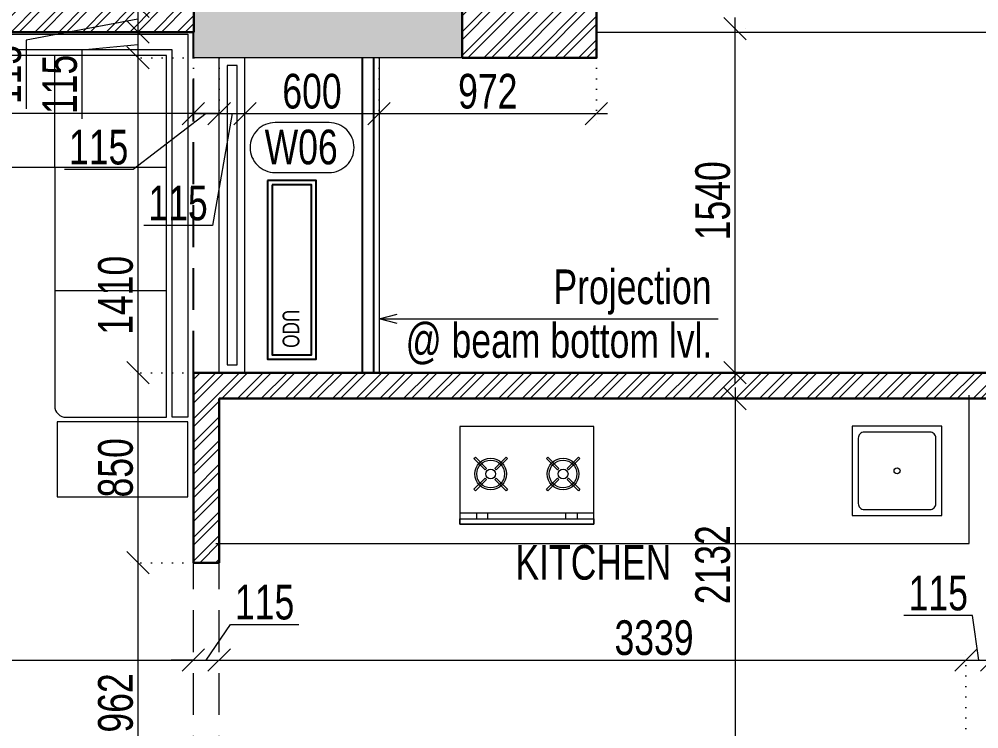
# Model space of a CAD drawing. Header units: inches. Extents: x 785882 to 928568, y 496782 to 576896.
# Drawn here: x 877345 to 881635, y 539170 to 542345 of the extents above; entities that cross this region are included whole.
import ezdxf
from ezdxf.enums import TextEntityAlignment as Align

# ---------------------------------------------------------------- set-up
doc = ezdxf.new("R2010")
doc.units = ezdxf.units.IN
doc.header["$LTSCALE"] = 750
doc.header["$MEASUREMENT"] = 0
doc.linetypes.add('DOT', pattern=[0.25, 0, -0.25])
doc.linetypes.add('HIDDEN', pattern=[0.375, 0.25, -0.125])
for name, color, linetype, lineweight in [('COLUMN', 5, 'Continuous', 13), ('DIMENSION WORKING-MSA', 222, 'Continuous', 13), ('DOOR-MSA', 50, 'Continuous', 13), ('ELE-03-MSA', 145, 'Continuous', 18), ('ELE-04-MSA', 139, 'Continuous', 15), ('FURNITURE-MSA', 251, 'Continuous', 5), ('TEXT DETAIL-MSA', 212, 'Continuous', 13), ('TEXT ROOM NAME-MSA', 210, 'Continuous', 13), ('WALL HATCH-MSA', 251, 'Continuous', 9), ('WALL-MSA', 32, 'Continuous', 30), ('WINDOE NO-MAS', 4, 'Continuous', 9), ('WINDOW-MSA', 50, 'Continuous', 13)]:
    doc.layers.add(name, color=color, linetype=linetype, lineweight=lineweight)
doc.layers.add('ELE-02-MSA', color=4, linetype='Continuous')
doc.layers.add('R.C.C HATCH-MSA', color=250, linetype='Continuous')
doc.styles.add('125', font='swisscl.ttf', dxfattribs={"height": 125})
doc.styles.add('AR', font='swisscl.ttf')
doc.styles.add('ARIAL', font='swisscl.ttf', dxfattribs={"height": 360})
doc.styles.add('Arial Narrow', font='swisscl.ttf', dxfattribs={"height": 150})
doc.styles.add('Arial-Reg+0.8Sc', font='swisscl.ttf')
doc.styles.add('MtXpl_Swis721_LtCn_B', font='swisscl.ttf')
doc.dimstyles.new('100 K.T', dxfattribs={"dimtxt": 360, "dimasz": 80, "dimexe": 0.18, "dimexo": 0.0625, "dimgap": 1, "dimtad": 1, "dimdec": 0, "dimzin": 0, "dimdsep": 46, "dimtxsty": 'ARIAL', "dimblk": 'DOT', "dimcen": 0.09, "dimse1": 1, "dimse2": 1, "dimclrd": 50, "dimclrt": 256, "dimadec": 0, "dimazin": 0, "dimtfac": 1, "dimtdec": 0, "dimtofl": 0, "dimtmove": 1, "dimatfit": 0, "dimfxl": 1, "dimtolj": 1, "dimtzin": 0, "dimlwd": -1, "dimarcsym": 0})
doc.dimstyles.new('WORKING DIM', dxfattribs={"dimtxt": 155, "dimasz": 100, "dimexe": 50, "dimexo": 0, "dimgap": 20, "dimtad": 1, "dimdec": 0, "dimzin": 0, "dimdsep": 46, "dimtxsty": 'AR', "dimblk": 'OBLIQUE', "dimcen": 0.09, "dimdle": 50, "dimclrd": 256, "dimclre": 250, "dimclrt": 256, "dimadec": 0, "dimazin": 0, "dimtfac": 1, "dimtdec": 0, "dimtofl": 0, "dimtmove": 1, "dimatfit": 0, "dimfxl": 1, "dimtolj": 1, "dimtzin": 0, "dimlwd": -1, "dimlwe": -1, "dimarcsym": 0})
pattern_1 = [(45, (36976.4, 0), (-53.0330086, 53.0330086), []), (45, (37011.755, 0), (-53.0330086, 53.0330086), [])]

# ---------------------------------------------------------------- blocks, each defined once
blk = doc.blocks.new('BLOCK-G & H TYPICAL COLOUMN')
at = {"layer": 'R.C.C HATCH-MSA'}
h = blk.add_hatch(color=256, dxfattribs=at)
h.dxf.hatch_style = 1
h.paths.add_polyline_path([(172697.62, -104207.75), (172688.57, -104207.75), (172688.57, -104255), (172697.62, -104255)])
h.paths.add_polyline_path([(172327.12, -104207.75), (172336.18, -104207.75), (172336.18, -104255), (172327.12, -104255)])
h.paths.add_polyline_path([(172819.88, -104207.75), (172819.88, -104216.81), (172867.12, -104216.81), (172867.12, -104207.75)])
h.paths.add_polyline_path([(172204.87, -104207.75), (172204.87, -104216.81), (172157.62, -104216.81), (172157.62, -104207.75)])
h.paths.add_polyline_path([(172561.18, -104240.06), (172552.12, -104240.06), (172552.12, -104287.31), (172561.18, -104287.31)])
h.paths.add_polyline_path([(172463.57, -104240.06), (172472.62, -104240.06), (172472.62, -104287.31), (172463.57, -104287.31)])
h.paths.add_polyline_path([(172177.87, -104422.2), (172177.87, -104431.25), (172130.62, -104431.25), (172130.62, -104422.2)])
h.paths.add_polyline_path([(172894.12, -104422.2), (172894.12, -104431.25), (172846.88, -104431.25), (172846.88, -104422.2)])
h.paths.add_polyline_path([(172336.12, -104486.75), (172336.12, -104495.81), (172288.87, -104495.81), (172288.87, -104486.75)])
h.paths.add_polyline_path([(172202.62, -104543.75), (172202.62, -104552.81), (172155.37, -104552.81), (172155.37, -104543.75)])
h.paths.add_polyline_path([(172822.13, -104543.75), (172822.13, -104552.81), (172869.37, -104552.81), (172869.37, -104543.75)])
h.paths.add_polyline_path([(172516.9, -104495.81), (172507.85, -104495.81), (172507.85, -104448.56), (172516.9, -104448.56)])
h.paths.add_polyline_path([(172697.62, -104104.25), (172688.57, -104104.25), (172688.57, -104057.01), (172697.62, -104057.01)])
h.paths.add_polyline_path([(172327.12, -104104.25), (172336.18, -104104.25), (172336.18, -104057.01), (172327.12, -104057.01)])
h.paths.add_polyline_path([(172819.88, -104104.25), (172819.88, -104095.2), (172867.12, -104095.2), (172867.12, -104104.25)])
h.paths.add_polyline_path([(172204.87, -104104.25), (172204.87, -104095.2), (172157.62, -104095.2), (172157.62, -104104.25)])
h.paths.add_polyline_path([(172561.18, -104071.94), (172552.12, -104071.94), (172552.12, -104024.7), (172561.18, -104024.7)])
h.paths.add_polyline_path([(172463.57, -104071.94), (172472.62, -104071.94), (172472.62, -104024.7), (172463.57, -104024.7)])
h.paths.add_polyline_path([(172177.87, -103889.81), (172177.87, -103880.75), (172130.62, -103880.75), (172130.62, -103889.81)])
h.paths.add_polyline_path([(172894.12, -103889.81), (172894.12, -103880.75), (172846.88, -103880.75), (172846.88, -103889.81)])
h.paths.add_polyline_path([(172336.12, -103825.25), (172336.12, -103816.2), (172288.87, -103816.2), (172288.87, -103825.25)])
h.paths.add_polyline_path([(172202.62, -103768.25), (172202.62, -103759.2), (172155.37, -103759.2), (172155.37, -103768.25)])
h.paths.add_polyline_path([(172822.13, -103768.25), (172822.13, -103759.2), (172869.37, -103759.2), (172869.37, -103768.25)])
h.paths.add_polyline_path([(172516.9, -103816.2), (172507.85, -103816.2), (172507.85, -103863.44), (172516.9, -103863.44)])
h.paths.add_polyline_path([(172548.37, -103699.31), (172548.37, -103690.25), (172595.62, -103690.25), (172595.62, -103699.31)])
h.paths.add_polyline_path([(172476.37, -103699.31), (172476.37, -103690.25), (172429.13, -103690.25), (172429.13, -103699.31)])
h.paths.add_polyline_path([(172726.82, -103612.31), (172726.82, -103603.25), (172774.06, -103603.25), (172774.06, -103612.31)])
h.paths.add_polyline_path([(172297.93, -103612.31), (172297.93, -103603.25), (172250.69, -103603.25), (172250.69, -103612.31)])
h.paths.add_polyline_path([(172920.37, -103523.81), (172920.37, -103514.75), (172857.56, -103514.75), (172857.56, -103523.81)])
h.paths.add_polyline_path([(172104.37, -103523.81), (172104.37, -103514.75), (172167.19, -103514.75), (172167.19, -103523.81)])
h.paths.add_polyline_path([(172476.37, -103492.94), (172467.32, -103492.94), (172467.32, -103445.7), (172476.37, -103445.7)])
h.paths.add_polyline_path([(172548.37, -103492.94), (172557.43, -103492.94), (172557.43, -103445.7), (172548.37, -103445.7)])
h.paths.add_polyline_path([(172663.43, -103454.75), (172759.5, -103454.75), (172759.5, -103349.7), (172663.43, -103349.7), (172663.43, -103358.75), (172750.44, -103358.75), (172750.44, -103445.7), (172663.43, -103445.7)])
h.paths.add_polyline_path([(172361.32, -103454.75), (172265.25, -103454.75), (172265.25, -103349.7), (172361.32, -103349.7), (172361.32, -103358.75), (172274.31, -103358.75), (172274.31, -103445.7), (172361.32, -103445.7)])
h.paths.add_polyline_path([(172428.37, -103358.75), (172419.32, -103358.75), (172419.32, -103311.51), (172428.37, -103311.51)])
h.paths.add_polyline_path([(172428.37, -103132.74), (172419.32, -103132.74), (172419.32, -103179.99), (172428.37, -103179.99)])
h.paths.add_polyline_path([(172151.62, -103286.75), (172151.62, -103277.7), (172104.37, -103277.7), (172104.37, -103286.75)])
h.paths.add_polyline_path([(172245.43, -103162.74), (172245.43, -103153.68), (172198.19, -103153.68), (172198.19, -103162.74)])
h.paths.add_polyline_path([(172428.37, -103021.25), (172419.32, -103021.25), (172419.32, -103068.5), (172428.37, -103068.5)])
h.paths.add_polyline_path([(172245.43, -102997.25), (172236.37, -102997.25), (172236.37, -103044.5), (172245.43, -103044.5)])
h.paths.add_polyline_path([(172104.37, -102997.25), (172104.37, -103006.31), (172151.62, -103006.31), (172151.62, -102997.25)])
h.paths.add_polyline_path([(172596.37, -103358.75), (172605.43, -103358.75), (172605.43, -103311.51), (172596.37, -103311.51)])
h.paths.add_polyline_path([(172596.37, -103132.74), (172605.43, -103132.74), (172605.43, -103179.99), (172596.37, -103179.99)])
h.paths.add_polyline_path([(172873.13, -103286.75), (172873.13, -103277.7), (172920.37, -103277.7), (172920.37, -103286.75)])
h.paths.add_polyline_path([(172779.32, -103162.74), (172779.32, -103153.68), (172826.56, -103153.68), (172826.56, -103162.74)])
h.paths.add_polyline_path([(172596.37, -103021.25), (172605.43, -103021.25), (172605.43, -103068.5), (172596.37, -103068.5)])
h.paths.add_polyline_path([(172779.32, -102997.25), (172788.37, -102997.25), (172788.37, -103044.5), (172779.32, -103044.5)])
h.paths.add_polyline_path([(172920.37, -102997.25), (172920.37, -103006.31), (172873.13, -103006.31), (172873.13, -102997.25)])
h.paths.add_polyline_path([(172548.37, -104612.7), (172548.37, -104621.75), (172595.62, -104621.75), (172595.62, -104612.7)])
h.paths.add_polyline_path([(172476.37, -104612.7), (172476.37, -104621.75), (172429.13, -104621.75), (172429.13, -104612.7)])
h.paths.add_polyline_path([(172297.93, -104699.7), (172297.93, -104708.75), (172250.69, -104708.75), (172250.69, -104699.7)])
h.paths.add_polyline_path([(172104.37, -104788.2), (172104.37, -104797.25), (172167.19, -104797.25), (172167.19, -104788.2)])
h.paths.add_polyline_path([(172726.82, -104699.7), (172726.82, -104708.75), (172774.06, -104708.75), (172774.06, -104699.7)])
h.paths.add_polyline_path([(172920.37, -104788.2), (172920.37, -104797.25), (172857.56, -104797.25), (172857.56, -104788.2)])
h.paths.add_polyline_path([(172476.37, -104819.06), (172467.32, -104819.06), (172467.32, -104866.31), (172476.37, -104866.31)])
h.paths.add_polyline_path([(172548.37, -104819.06), (172557.43, -104819.06), (172557.43, -104866.31), (172548.37, -104866.31)])
h.paths.add_polyline_path([(172663.43, -104857.25), (172759.5, -104857.25), (172759.5, -104962.31), (172663.43, -104962.31), (172663.43, -104953.25), (172750.44, -104953.25), (172750.44, -104866.31), (172663.43, -104866.31)])
h.paths.add_polyline_path([(172361.32, -104857.25), (172265.25, -104857.25), (172265.25, -104962.31), (172361.32, -104962.31), (172361.32, -104953.25), (172274.31, -104953.25), (172274.31, -104866.31), (172361.32, -104866.31)])
h.paths.add_polyline_path([(172428.37, -104953.25), (172419.32, -104953.25), (172419.32, -105000.5), (172428.37, -105000.5)])
h.paths.add_polyline_path([(172428.37, -105178.31), (172419.32, -105178.31), (172419.32, -105131.06), (172428.37, -105131.06)])
h.paths.add_polyline_path([(172151.62, -105025.25), (172151.62, -105034.31), (172104.37, -105034.31), (172104.37, -105025.25)])
h.paths.add_polyline_path([(172245.43, -105072.5), (172236.37, -105072.5), (172236.37, -105025.25), (172245.43, -105025.25)])
h.paths.add_polyline_path([(172428.37, -105290.75), (172419.32, -105290.75), (172419.32, -105243.51), (172428.37, -105243.51)])
h.paths.add_polyline_path([(172245.43, -105314.75), (172236.37, -105314.75), (172236.37, -105267.51), (172245.43, -105267.51)])
h.paths.add_polyline_path([(172104.37, -105277.35), (172113.43, -105277.35), (172113.43, -105314.75), (172104.37, -105314.75)])
h.paths.add_polyline_path([(172596.37, -104953.25), (172605.43, -104953.25), (172605.43, -105000.5), (172596.37, -105000.5)])
h.paths.add_polyline_path([(172596.37, -105178.31), (172605.43, -105178.31), (172605.43, -105131.06), (172596.37, -105131.06)])
h.paths.add_polyline_path([(172873.13, -105025.25), (172873.13, -105034.31), (172920.37, -105034.31), (172920.37, -105025.25)])
h.paths.add_polyline_path([(172788.37, -105025.25), (172779.32, -105025.25), (172779.32, -105072.5), (172788.37, -105072.5)])
h.paths.add_polyline_path([(172596.37, -105290.75), (172605.43, -105290.75), (172605.43, -105243.51), (172596.37, -105243.51)])
h.paths.add_polyline_path([(172779.32, -105314.75), (172788.37, -105314.75), (172788.37, -105267.51), (172779.32, -105267.51)])
h.paths.add_polyline_path([(172911.32, -105314.75), (172920.37, -105314.75), (172920.37, -105277.35), (172911.32, -105277.35)])
h.paths.add_polyline_path([(172688.63, -104486.75), (172688.63, -104495.81), (172735.87, -104495.81), (172735.87, -104486.75)])
h.paths.add_polyline_path([(172688.63, -103825.25), (172688.63, -103816.2), (172735.87, -103816.2), (172735.87, -103825.25)])
at = {"layer": 'COLUMN'}
blk.add_lwpolyline([(172688.63, -103825.25), (172688.63, -103816.2), (172735.87, -103816.2), (172735.87, -103825.25)], close=True, dxfattribs=at)
blk = doc.blocks.new('_Dot')
at = {"linetype": 'ByBlock', "lineweight": -2}
blk.add_line((-0.5, 0), (-1, 0), dxfattribs=at)
at = {"linetype": 'ByBlock', "const_width": 0.5}
blk.add_lwpolyline([(-0.25, 0, 1), (0.25, 0, 1)], format="xyb", close=True, dxfattribs=at)
blk = doc.blocks.new('STUV')
at = {"layer": 'FURNITURE-MSA'}
for p, q in [((168.7, 0, 0), (168.7, -600, 0)), ((-81.5, -69.6), (-75.3, -63.3)), ((-31.4, -119.7), (-81.5, -69.6)), ((-75.3, -63.3), (-25.2, -113.4)), ((11.8, -113.4), (61.9, -63.3)), ((68.2, -69.6), (18.1, -119.7)), ((61.9, -63.3), (68.2, -69.6)), ((168.7, -75.9, 0), (193.7, -75.9, 0)), ((-25.2, -113.4), (-31.4, -119.7)), ((18.1, -119.7), (11.8, -113.4)), ((193.7, -125.7, 0), (168.7, -125.7, 0)), ((-81.5, -206.8), (-31.4, -156.7)), ((-25.2, -162.9), (-75.3, -213)), ((-31.4, -156.7), (-25.2, -162.9)), ((11.8, -162.9), (18.1, -156.7)), ((61.9, -213), (11.8, -162.9)), ((18.1, -156.7), (68.2, -206.8)), ((-75.3, -213), (-81.5, -206.8)), ((68.2, -206.8), (61.9, -213)), ((-81.5, -393.2), (-75.3, -387)), ((-31.4, -443.3), (-81.5, -393.2)), ((-75.3, -387), (-25.2, -437.1)), ((11.8, -437.1), (61.9, -387)), ((68.2, -393.2), (18.1, -443.3)), ((61.9, -387), (68.2, -393.2)), ((-25.2, -437.1), (-31.4, -443.3)), ((18.1, -443.3), (11.8, -437.1)), ((-81.5, -530.4), (-31.4, -480.3)), ((-25.2, -486.6), (-75.3, -536.7)), ((-31.4, -480.3), (-25.2, -486.6)), ((11.8, -486.6), (18.1, -480.3)), ((61.9, -536.7), (11.8, -486.6)), ((18.1, -480.3), (68.2, -530.4)), ((193.7, -474.3, 0), (168.7, -474.3, 0)), ((-75.3, -536.7), (-81.5, -530.4)), ((68.2, -530.4), (61.9, -536.7)), ((193.7, -524.1, 0), (168.7, -524.1, 0))]:
    blk.add_line(p, q, dxfattribs=at)
for points in [[(-218.6, -600), (218.6, -600), (218.6, 0), (-218.6, 0)], [(218.6, -600), (193.7, -600), (193.7, 0), (218.6, 0)]]:
    blk.add_lwpolyline(points, close=True, dxfattribs=at)
for centre, radius in [((-6.7, -138.2), 70.6), ((-6.7, -138.2), 61.8), ((-6.7, -138.2), 22.1), ((-6.7, -461.8), 70.6), ((-6.7, -461.8), 61.8), ((-6.7, -461.8), 22.1)]:
    blk.add_circle(centre, radius, dxfattribs=at)
blk = doc.blocks.new('G$C1887B0AA')
at = {"layer": 'FURNITURE-MSA'}
blk.add_lwpolyline([(0, 0), (300, 0), (300, 300), (0, 300)], close=True, dxfattribs=at)
blk.add_lwpolyline([(40, 20), (260, 20, 0.414214), (280, 40), (280, 260, 0.414214), (260, 280), (40, 280, 0.414214), (20, 260), (20, 40, 0.414214)], format="xyb", close=True, dxfattribs=at)
blk.add_circle((150, 150), 10, dxfattribs=at)
blk = doc.blocks.new('A$Caebde61c')
at = {"layer": 'FURNITURE-MSA'}
for p, q in [((14218.5, -21521.2, 0), (14218.5, -21021.2, 0)), ((14218.5, -21521.2, 0), (14718.5, -21521.2, 0)), ((14218.5, -22072.5, 0), (14718.5, -22072.5, 0)), ((14938.6, -23204.9), (18307.1, -23204.9))]:
    blk.add_line(p, q, dxfattribs=at)
for points in [[(14813.8, -22639.8), (14743.5, -22639.8), (14743.5, -20996.2), (12018.5, -20996.2), (12018.5, -20926.2), (14813.6, -20926.2)], [(14228.8, -22659.8), (14228.8, -22996.2), (14813.8, -22996.2), (14813.8, -22659.8)]]:
    blk.add_lwpolyline(points, close=True, dxfattribs=at)
blk.add_lwpolyline([(14718.5, -21021.2), (12018.5, -21021.2), (12018.5, -21471.2, 0.414214), (12068.5, -21521.2), (14218.5, -21521.2), (14218.5, -22589.8, 0.414214), (14268.5, -22639.8), (14718.5, -22639.8), (14718.5, -21021.2)], format="xyb", dxfattribs=at)
blk.add_lwpolyline([(18307.1, -23204.9), (18307.1, -22540.9)], dxfattribs=at)
at = {"layer": 'FURNITURE-MSA', "rotation": 270}
blk.add_blockref('STUV', (16629.2, -22900.2, 0), dxfattribs=at)
at = {"layer": 'FURNITURE-MSA', "xscale": 1.333333333333333, "yscale": 1.333333333333333, "zscale": 1.333333333333333, "rotation": 180}
blk.add_blockref('G$C1887B0AA', (18184.1, -22679.5), dxfattribs=at)
blk = doc.blocks.new('Win-Tag-03')
blk.add_lwpolyline([(-130, 120), (130, 120, -0.414214), (250, 0), (250, 0, -0.414214), (130, -120), (-130, -120, -0.414214), (-250, 0), (-250, 0, -0.414214)], format="xyb", close=True)
blk = doc.blocks.new('A$Cbea8c011')
at = {"layer": 'ELE-02-MSA', "elevation": 0}
for points in [[(400, -108.3), (-400, -108.3), (-400, 108.3), (400, 108.3)], [(380, -88.3), (-380, -88.3), (-380, 88.3), (380, 88.3)]]:
    blk.add_lwpolyline(points, close=True, dxfattribs=at)
at = {"layer": 'TEXT DETAIL-MSA', "style": 'Arial Narrow'}
blk.add_text('ODU', height=75, dxfattribs=at).set_placement((-349.2, -41.5, 0))
blk = doc.blocks.new('_Oblique')
at = {"color": 0, "linetype": 'ByBlock', "lineweight": -2}
blk.add_line((-0.5, -0.5), (0.5, 0.5), dxfattribs=at)
blk = doc.blocks.new('*D1874')
at = {"layer": 'Defpoints', "color": 0, "ltscale": 0.25, "transparency": 16777216}
for p in [(877876, 542402.8), (877876, 542287.8), (877876, 542287.8)]:
    blk.add_point(p, dxfattribs=at)
at = {"layer": 'DIMENSION WORKING-MSA', "ltscale": 0.25, "transparency": 16777216}
for p, q in [((877876, 542402.8), (877876, 542502.8)), ((877876, 542402.8), (877876, 542287.8)), ((877876, 542345.3), (877376, 542251.1)), ((877876, 542287.8), (877876, 542187.8)), ((877376, 542251.1), (877376, 541944.2))]:
    blk.add_line(p, q, dxfattribs=at)
at = {"layer": 'DIMENSION WORKING-MSA', "color": 250, "linetype": 'DOT', "ltscale": 0.25, "transparency": 16777216}
for p, q in [((877876, 542402.8), (877826, 542402.8)), ((877876, 542287.8), (877926, 542287.8))]:
    blk.add_line(p, q, dxfattribs=at)
at = {"layer": 'DIMENSION WORKING-MSA', "ltscale": 0.25, "transparency": 16777216, "xscale": 100, "yscale": 100, "zscale": 100}
for p, rotation in [((877876, 542402.8), 270), ((877876, 542287.8), 90)]:
    blk.add_blockref('_Oblique', p, dxfattribs=dict(at, rotation=rotation))
at = {"layer": 'DIMENSION WORKING-MSA', "ltscale": 0.25, "transparency": 16777216, "insert": (877276.9, 542097.7), "char_height": 155, "attachment_point": 5, "rotation": 90, "style": 'AR'}
blk.add_mtext('\\A1;115', dxfattribs=at)
blk = doc.blocks.new('*D1875')
at = {"layer": 'Defpoints', "color": 0, "ltscale": 0.25, "transparency": 16777216}
for p in [(877876, 542287.8), (877876, 542172.8), (878126, 542172.8)]:
    blk.add_point(p, dxfattribs=at)
at = {"layer": 'DIMENSION WORKING-MSA', "ltscale": 0.25, "transparency": 16777216}
for p, q in [((877876, 542337.8), (877876, 542122.8)), ((877876, 542230.3), (877626, 542206.8)), ((877626, 542206.8), (877626, 541900))]:
    blk.add_line(p, q, dxfattribs=at)
at = {"layer": 'DIMENSION WORKING-MSA', "color": 250, "linetype": 'DOT', "ltscale": 0.25, "transparency": 16777216}
for p, q in [((877876, 542287.8), (877826, 542287.8)), ((878126, 542172.8), (877826, 542172.8))]:
    blk.add_line(p, q, dxfattribs=at)
at = {"layer": 'DIMENSION WORKING-MSA', "ltscale": 0.25, "transparency": 16777216, "xscale": 100, "yscale": 100, "zscale": 100}
for p, rotation in [((877876, 542287.8), 90), ((877876, 542172.8), 270)]:
    blk.add_blockref('_Oblique', p, dxfattribs=dict(at, rotation=rotation))
at = {"layer": 'DIMENSION WORKING-MSA', "ltscale": 0.25, "transparency": 16777216, "insert": (877526.9, 542053.4), "char_height": 155, "attachment_point": 5, "rotation": 90, "style": 'AR'}
blk.add_mtext('\\A1;115', dxfattribs=at)
blk = doc.blocks.new('*D1876')
at = {"layer": 'Defpoints', "color": 0, "ltscale": 0.25, "transparency": 16777216}
for p in [(878126, 542172.8), (877876, 540763.1), (878124.4, 540763.1)]:
    blk.add_point(p, dxfattribs=at)
at = {"layer": 'DIMENSION WORKING-MSA', "ltscale": 0.25, "transparency": 16777216}
blk.add_line((877876, 542222.8), (877876, 540713.1), dxfattribs=at)
at = {"layer": 'DIMENSION WORKING-MSA', "color": 250, "linetype": 'DOT', "ltscale": 0.25, "transparency": 16777216}
for p, q in [((878126, 542172.8), (877826, 542172.8)), ((878124.4, 540763.1), (877826, 540763.1))]:
    blk.add_line(p, q, dxfattribs=at)
at = {"layer": 'DIMENSION WORKING-MSA', "ltscale": 0.25, "transparency": 16777216, "xscale": 100, "yscale": 100, "zscale": 100}
for p, rotation in [((877876, 542172.8), 90), ((877876, 540763.1), 270)]:
    blk.add_blockref('_Oblique', p, dxfattribs=dict(at, rotation=rotation))
at = {"layer": 'DIMENSION WORKING-MSA', "ltscale": 0.25, "transparency": 16777216, "insert": (877776.6, 541109.9), "char_height": 155, "attachment_point": 5, "rotation": 90, "style": 'AR'}
blk.add_mtext('\\A1;1410', dxfattribs=at)
blk = doc.blocks.new('*D1877')
at = {"layer": 'Defpoints', "color": 0, "ltscale": 0.25, "transparency": 16777216}
for p in [(878124.4, 540763.1), (877876, 539913.1), (878124.4, 539913.1)]:
    blk.add_point(p, dxfattribs=at)
at = {"layer": 'DIMENSION WORKING-MSA', "ltscale": 0.25, "transparency": 16777216}
blk.add_line((877876, 540813.1), (877876, 539863.1), dxfattribs=at)
at = {"layer": 'DIMENSION WORKING-MSA', "color": 250, "linetype": 'DOT', "ltscale": 0.25, "transparency": 16777216}
for p, q in [((878124.4, 540763.1), (877826, 540763.1)), ((878124.4, 539913.1), (877826, 539913.1))]:
    blk.add_line(p, q, dxfattribs=at)
at = {"layer": 'DIMENSION WORKING-MSA', "ltscale": 0.25, "transparency": 16777216, "xscale": 100, "yscale": 100, "zscale": 100}
for p, rotation in [((877876, 540763.1), 90), ((877876, 539913.1), 270)]:
    blk.add_blockref('_Oblique', p, dxfattribs=dict(at, rotation=rotation))
at = {"layer": 'DIMENSION WORKING-MSA', "ltscale": 0.25, "transparency": 16777216, "insert": (877776.6, 540338.1), "char_height": 155, "attachment_point": 5, "rotation": 90, "style": 'AR'}
blk.add_mtext('\\A1;850', dxfattribs=at)
blk = doc.blocks.new('*D1878')
at = {"layer": 'Defpoints', "color": 0, "ltscale": 0.25, "transparency": 16777216}
for p in [(878124.4, 539913.1), (877876, 538951.2), (878124.4, 538951.2)]:
    blk.add_point(p, dxfattribs=at)
at = {"layer": 'DIMENSION WORKING-MSA', "ltscale": 0.25, "transparency": 16777216}
blk.add_line((877876, 539963.1), (877876, 538901.2), dxfattribs=at)
at = {"layer": 'DIMENSION WORKING-MSA', "color": 250, "linetype": 'DOT', "ltscale": 0.25, "transparency": 16777216}
for p, q in [((878124.4, 539913.1), (877826, 539913.1)), ((878124.4, 538951.2), (877826, 538951.2))]:
    blk.add_line(p, q, dxfattribs=at)
at = {"layer": 'DIMENSION WORKING-MSA', "ltscale": 0.25, "transparency": 16777216, "xscale": 100, "yscale": 100, "zscale": 100}
for p, rotation in [((877876, 539913.1), 90), ((877876, 538951.2), 270)]:
    blk.add_blockref('_Oblique', p, dxfattribs=dict(at, rotation=rotation))
at = {"layer": 'DIMENSION WORKING-MSA', "ltscale": 0.25, "transparency": 16777216, "insert": (877776.6, 539286.1), "char_height": 155, "attachment_point": 5, "rotation": 90, "style": 'AR'}
blk.add_mtext('\\A1;962', dxfattribs=at)
blk = doc.blocks.new('*D1901')
at = {"layer": 'Defpoints', "color": 0, "ltscale": 0.25, "transparency": 16777216}
for p in [(880546, 542302.8), (880546, 542302.8), (880546, 540763.1)]:
    blk.add_point(p, dxfattribs=at)
at = {"layer": 'DIMENSION WORKING-MSA', "ltscale": 0.25, "transparency": 16777216}
blk.add_line((880546, 540713.1), (880546, 542352.8), dxfattribs=at)
at = {"layer": 'DIMENSION WORKING-MSA', "color": 250, "linetype": 'DOT', "ltscale": 0.25, "transparency": 16777216}
for p, q in [((880546, 542302.8), (880596, 542302.8)), ((880546, 540763.1), (880596, 540763.1))]:
    blk.add_line(p, q, dxfattribs=at)
at = {"layer": 'DIMENSION WORKING-MSA', "ltscale": 0.25, "transparency": 16777216, "xscale": 100, "yscale": 100, "zscale": 100}
for p, rotation in [((880546, 542302.8), 90), ((880546, 540763.1), 270)]:
    blk.add_blockref('_Oblique', p, dxfattribs=dict(at, rotation=rotation))
at = {"layer": 'DIMENSION WORKING-MSA', "ltscale": 0.25, "transparency": 16777216, "insert": (880446.6, 541532.9), "char_height": 155, "attachment_point": 5, "rotation": 90, "style": 'AR'}
blk.add_mtext('\\A1;1540', dxfattribs=at)
blk = doc.blocks.new('*D1912')
at = {"layer": 'Defpoints', "color": 0, "ltscale": 0.25, "transparency": 16777216}
for p in [(878124.4, 539477.8), (878124.4, 539477.8), (875099.1, 539227.8)]:
    blk.add_point(p, dxfattribs=at)
at = {"layer": 'DIMENSION WORKING-MSA', "color": 250, "linetype": 'DOT', "ltscale": 0.25, "transparency": 16777216}
for p, q in [((875099.1, 539227.8), (875099.1, 539527.8)), ((878124.4, 539477.8), (878124.4, 539527.8))]:
    blk.add_line(p, q, dxfattribs=at)
at = {"layer": 'DIMENSION WORKING-MSA', "ltscale": 0.25, "transparency": 16777216}
blk.add_line((875049.1, 539477.8), (878174.4, 539477.8), dxfattribs=at)
at = {"layer": 'DIMENSION WORKING-MSA', "ltscale": 0.25, "transparency": 16777216, "xscale": 100, "yscale": 100, "zscale": 100, "rotation": 180}
blk.add_blockref('_Oblique', (875099.1, 539477.8), dxfattribs=at)
at = {"layer": 'DIMENSION WORKING-MSA', "ltscale": 0.25, "transparency": 16777216, "xscale": 100, "yscale": 100, "zscale": 100}
blk.add_blockref('_Oblique', (878124.4, 539477.8), dxfattribs=at)
at = {"layer": 'DIMENSION WORKING-MSA', "ltscale": 0.25, "transparency": 16777216, "insert": (876611.8, 539577.2), "char_height": 155, "attachment_point": 5, "style": 'AR'}
blk.add_mtext('\\A1;3025', dxfattribs=at)
blk = doc.blocks.new('*D1913')
at = {"layer": 'Defpoints', "color": 0, "ltscale": 0.25, "transparency": 16777216}
for p in [(878124.4, 539477.8), (878239.4, 539477.8), (878239.4, 539477.8)]:
    blk.add_point(p, dxfattribs=at)
at = {"layer": 'DIMENSION WORKING-MSA', "ltscale": 0.25, "transparency": 16777216}
for p, q in [((878181.9, 539477.8), (878289.3, 539637.1)), ((878289.3, 539637.1), (878596.1, 539637.1)), ((878124.4, 539477.8), (878024.4, 539477.8)), ((878124.4, 539477.8), (878239.4, 539477.8)), ((878239.4, 539477.8), (878339.4, 539477.8))]:
    blk.add_line(p, q, dxfattribs=at)
at = {"layer": 'DIMENSION WORKING-MSA', "color": 250, "linetype": 'DOT', "ltscale": 0.25, "transparency": 16777216}
for p, q in [((878124.4, 539477.8), (878124.4, 539527.8)), ((878239.4, 539477.8), (878239.4, 539527.8))]:
    blk.add_line(p, q, dxfattribs=at)
at = {"layer": 'DIMENSION WORKING-MSA', "ltscale": 0.25, "transparency": 16777216, "xscale": 100, "yscale": 100, "zscale": 100}
blk.add_blockref('_Oblique', (878124.4, 539477.8), dxfattribs=at)
at = {"layer": 'DIMENSION WORKING-MSA', "ltscale": 0.25, "transparency": 16777216, "xscale": 100, "yscale": 100, "zscale": 100, "rotation": 180}
blk.add_blockref('_Oblique', (878239.4, 539477.8), dxfattribs=at)
at = {"layer": 'DIMENSION WORKING-MSA', "ltscale": 0.25, "transparency": 16777216, "insert": (878442.7, 539736.2), "char_height": 155, "attachment_point": 5, "style": 'AR'}
blk.add_mtext('\\A1;115', dxfattribs=at)
blk = doc.blocks.new('*D1914')
at = {"layer": 'Defpoints', "color": 0, "ltscale": 0.25, "transparency": 16777216}
for p in [(878239.4, 539477.8), (881577.9, 539477.8), (881577.9, 539124.8)]:
    blk.add_point(p, dxfattribs=at)
at = {"layer": 'DIMENSION WORKING-MSA', "color": 250, "linetype": 'DOT', "ltscale": 0.25, "transparency": 16777216}
for p, q in [((878239.4, 539477.8), (878239.4, 539527.8)), ((881577.9, 539124.8), (881577.9, 539527.8))]:
    blk.add_line(p, q, dxfattribs=at)
at = {"layer": 'DIMENSION WORKING-MSA', "ltscale": 0.25, "transparency": 16777216}
blk.add_line((878189.4, 539477.8), (881627.9, 539477.8), dxfattribs=at)
at = {"layer": 'DIMENSION WORKING-MSA', "ltscale": 0.25, "transparency": 16777216, "xscale": 100, "yscale": 100, "zscale": 100, "rotation": 180}
blk.add_blockref('_Oblique', (878239.4, 539477.8), dxfattribs=at)
at = {"layer": 'DIMENSION WORKING-MSA', "ltscale": 0.25, "transparency": 16777216, "xscale": 100, "yscale": 100, "zscale": 100}
blk.add_blockref('_Oblique', (881577.9, 539477.8), dxfattribs=at)
at = {"layer": 'DIMENSION WORKING-MSA', "ltscale": 0.25, "transparency": 16777216, "insert": (880183.6, 539577.1), "char_height": 155, "attachment_point": 5, "style": 'AR'}
blk.add_mtext('\\A1;3339', dxfattribs=at)
blk = doc.blocks.new('*D1915')
at = {"layer": 'Defpoints', "color": 0, "ltscale": 0.25, "transparency": 16777216}
for p in [(881692.9, 539477.8), (881577.9, 539124.8), (881692.9, 539124.8)]:
    blk.add_point(p, dxfattribs=at)
at = {"layer": 'DIMENSION WORKING-MSA', "ltscale": 0.25, "transparency": 16777216}
for p, q in [((881607.8, 539677.7), (881301, 539677.7)), ((881635.4, 539477.8), (881607.8, 539677.7)), ((881527.9, 539477.8), (881742.9, 539477.8))]:
    blk.add_line(p, q, dxfattribs=at)
at = {"layer": 'DIMENSION WORKING-MSA', "color": 250, "linetype": 'DOT', "ltscale": 0.25, "transparency": 16777216}
for p, q in [((881577.9, 539124.8), (881577.9, 539527.8)), ((881692.9, 539124.8), (881692.9, 539527.8))]:
    blk.add_line(p, q, dxfattribs=at)
at = {"layer": 'DIMENSION WORKING-MSA', "ltscale": 0.25, "transparency": 16777216, "xscale": 100, "yscale": 100, "zscale": 100, "rotation": 180}
blk.add_blockref('_Oblique', (881577.9, 539477.8), dxfattribs=at)
at = {"layer": 'DIMENSION WORKING-MSA', "ltscale": 0.25, "transparency": 16777216, "xscale": 100, "yscale": 100, "zscale": 100}
blk.add_blockref('_Oblique', (881692.9, 539477.8), dxfattribs=at)
at = {"layer": 'DIMENSION WORKING-MSA', "ltscale": 0.25, "transparency": 16777216, "insert": (881454.4, 539776.7), "char_height": 155, "attachment_point": 5, "style": 'AR'}
blk.add_mtext('\\A1;115', dxfattribs=at)
blk = doc.blocks.new('*D1759')
at = {"layer": 'Defpoints', "color": 0, "ltscale": 0.25, "transparency": 16777216}
for p in [(880546, 540648.1), (880546, 538516.2), (880546, 538516.2)]:
    blk.add_point(p, dxfattribs=at)
at = {"layer": 'DIMENSION WORKING-MSA', "ltscale": 0.25, "transparency": 16777216}
blk.add_line((880546, 540698.1), (880546, 538466.2), dxfattribs=at)
at = {"layer": 'DIMENSION WORKING-MSA', "color": 250, "linetype": 'DOT', "ltscale": 0.25, "transparency": 16777216}
for p, q in [((880546, 540648.1), (880596, 540648.1)), ((880546, 538516.2), (880596, 538516.2))]:
    blk.add_line(p, q, dxfattribs=at)
at = {"layer": 'DIMENSION WORKING-MSA', "ltscale": 0.25, "transparency": 16777216, "xscale": 100, "yscale": 100, "zscale": 100}
for p, rotation in [((880546, 540648.1), 90), ((880546, 538516.2), 270)]:
    blk.add_blockref('_Oblique', p, dxfattribs=dict(at, rotation=rotation))
at = {"layer": 'DIMENSION WORKING-MSA', "ltscale": 0.25, "transparency": 16777216, "insert": (880446.6, 539904.4), "char_height": 155, "attachment_point": 5, "rotation": 90, "style": 'AR'}
blk.add_mtext('\\A1;2132', dxfattribs=at)
blk = doc.blocks.new('*D1775')
at = {"layer": 'Defpoints', "color": 0, "ltscale": 0.25, "transparency": 16777216}
for p in [(878239.4, 541922.8), (878354.4, 541922.8), (878354.4, 541922.8)]:
    blk.add_point(p, dxfattribs=at)
at = {"layer": 'DIMENSION WORKING-MSA', "color": 250, "linetype": 'DOT', "ltscale": 0.25, "transparency": 16777216}
for p, q in [((878239.4, 541922.8), (878239.4, 541972.8)), ((878354.4, 541922.8), (878354.4, 541972.8))]:
    blk.add_line(p, q, dxfattribs=at)
at = {"layer": 'DIMENSION WORKING-MSA', "ltscale": 0.25, "transparency": 16777216}
for p, q in [((878239.4, 541922.8), (878139.4, 541922.8)), ((878296.9, 541922.8), (878209, 541422.8)), ((878239.4, 541922.8), (878354.4, 541922.8)), ((878354.4, 541922.8), (878454.4, 541922.8)), ((878209, 541422.8), (877902.2, 541422.8))]:
    blk.add_line(p, q, dxfattribs=at)
at = {"layer": 'DIMENSION WORKING-MSA', "ltscale": 0.25, "transparency": 16777216, "xscale": 100, "yscale": 100, "zscale": 100}
blk.add_blockref('_Oblique', (878239.4, 541922.8), dxfattribs=at)
at = {"layer": 'DIMENSION WORKING-MSA', "ltscale": 0.25, "transparency": 16777216, "xscale": 100, "yscale": 100, "zscale": 100, "rotation": 180}
blk.add_blockref('_Oblique', (878354.4, 541922.8), dxfattribs=at)
at = {"layer": 'DIMENSION WORKING-MSA', "ltscale": 0.25, "transparency": 16777216, "insert": (878055.6, 541521.8), "char_height": 155, "attachment_point": 5, "style": 'AR'}
blk.add_mtext('\\A1;115', dxfattribs=at)
blk = doc.blocks.new('*D1776')
at = {"layer": 'Defpoints', "color": 0, "ltscale": 0.25, "transparency": 16777216}
for p in [(878354.4, 541922.8), (878954.4, 541922.8), (878954.4, 541922.8)]:
    blk.add_point(p, dxfattribs=at)
at = {"layer": 'DIMENSION WORKING-MSA', "color": 250, "linetype": 'DOT', "ltscale": 0.25, "transparency": 16777216}
for p, q in [((878354.4, 541922.8), (878354.4, 541972.8)), ((878954.4, 541922.8), (878954.4, 541972.8))]:
    blk.add_line(p, q, dxfattribs=at)
at = {"layer": 'DIMENSION WORKING-MSA', "ltscale": 0.25, "transparency": 16777216}
blk.add_line((878304.4, 541922.8), (879004.4, 541922.8), dxfattribs=at)
at = {"layer": 'DIMENSION WORKING-MSA', "ltscale": 0.25, "transparency": 16777216, "xscale": 100, "yscale": 100, "zscale": 100, "rotation": 180}
blk.add_blockref('_Oblique', (878354.4, 541922.8), dxfattribs=at)
at = {"layer": 'DIMENSION WORKING-MSA', "ltscale": 0.25, "transparency": 16777216, "xscale": 100, "yscale": 100, "zscale": 100}
blk.add_blockref('_Oblique', (878954.4, 541922.8), dxfattribs=at)
at = {"layer": 'DIMENSION WORKING-MSA', "ltscale": 0.25, "transparency": 16777216, "insert": (878654.4, 542022.1), "char_height": 155, "attachment_point": 5, "style": 'AR'}
blk.add_mtext('\\A1;600', dxfattribs=at)
blk = doc.blocks.new('*D1777')
at = {"layer": 'Defpoints', "color": 0, "ltscale": 0.25, "transparency": 16777216}
for p in [(878954.4, 542172.8), (879926, 542172.8), (879926, 541922.8)]:
    blk.add_point(p, dxfattribs=at)
at = {"layer": 'DIMENSION WORKING-MSA', "color": 250, "linetype": 'DOT', "ltscale": 0.25, "transparency": 16777216}
for p, q in [((878954.4, 542172.8), (878954.4, 541872.8)), ((879926, 542172.8), (879926, 541872.8))]:
    blk.add_line(p, q, dxfattribs=at)
at = {"layer": 'DIMENSION WORKING-MSA', "ltscale": 0.25, "transparency": 16777216}
blk.add_line((878904.4, 541922.8), (879976, 541922.8), dxfattribs=at)
at = {"layer": 'DIMENSION WORKING-MSA', "ltscale": 0.25, "transparency": 16777216, "xscale": 100, "yscale": 100, "zscale": 100, "rotation": 180}
blk.add_blockref('_Oblique', (878954.4, 541922.8), dxfattribs=at)
at = {"layer": 'DIMENSION WORKING-MSA', "ltscale": 0.25, "transparency": 16777216, "xscale": 100, "yscale": 100, "zscale": 100}
blk.add_blockref('_Oblique', (879926, 541922.8), dxfattribs=at)
at = {"layer": 'DIMENSION WORKING-MSA', "ltscale": 0.25, "transparency": 16777216, "insert": (879440.2, 542022), "char_height": 155, "attachment_point": 5, "style": 'AR'}
blk.add_mtext('\\A1;972', dxfattribs=at)
blk = doc.blocks.new('*D1778')
at = {"layer": 'Defpoints', "color": 0, "ltscale": 0.25, "transparency": 16777216}
for p in [(878124.4, 542172.8), (878239.4, 542172.8), (878239.4, 541922.8)]:
    blk.add_point(p, dxfattribs=at)
at = {"layer": 'DIMENSION WORKING-MSA', "color": 250, "linetype": 'DOT', "ltscale": 0.25, "transparency": 16777216}
for p, q in [((878124.4, 542172.8), (878124.4, 541872.8)), ((878239.4, 542172.8), (878239.4, 541872.8))]:
    blk.add_line(p, q, dxfattribs=at)
at = {"layer": 'DIMENSION WORKING-MSA', "ltscale": 0.25, "transparency": 16777216}
for p, q in [((878181.9, 541922.8), (877854.2, 541672.8)), ((878124.4, 541922.8), (878024.4, 541922.8)), ((878124.4, 541922.8), (878239.4, 541922.8)), ((878239.4, 541922.8), (878339.4, 541922.8)), ((877854.2, 541672.8), (877547.3, 541672.8))]:
    blk.add_line(p, q, dxfattribs=at)
at = {"layer": 'DIMENSION WORKING-MSA', "ltscale": 0.25, "transparency": 16777216, "xscale": 100, "yscale": 100, "zscale": 100}
blk.add_blockref('_Oblique', (878124.4, 541922.8), dxfattribs=at)
at = {"layer": 'DIMENSION WORKING-MSA', "ltscale": 0.25, "transparency": 16777216, "xscale": 100, "yscale": 100, "zscale": 100, "rotation": 180}
blk.add_blockref('_Oblique', (878239.4, 541922.8), dxfattribs=at)
at = {"layer": 'DIMENSION WORKING-MSA', "ltscale": 0.25, "transparency": 16777216, "insert": (877700.7, 541771.8), "char_height": 155, "attachment_point": 5, "style": 'AR'}
blk.add_mtext('\\A1;115', dxfattribs=at)
blk = doc.blocks.new('*D1779')
at = {"layer": 'Defpoints', "color": 0, "ltscale": 0.25, "transparency": 16777216}
for p in [(873764.1, 541922.8), (873764.1, 541922.8), (878124.4, 541922.8)]:
    blk.add_point(p, dxfattribs=at)
at = {"layer": 'DIMENSION WORKING-MSA', "color": 250, "linetype": 'DOT', "ltscale": 0.25, "transparency": 16777216}
for p, q in [((878124.4, 541922.8), (878124.4, 541972.8)), ((873764.1, 541922.8), (873764.1, 541872.8))]:
    blk.add_line(p, q, dxfattribs=at)
at = {"layer": 'DIMENSION WORKING-MSA', "ltscale": 0.25, "transparency": 16777216}
blk.add_line((878174.4, 541922.8), (873714.1, 541922.8), dxfattribs=at)
at = {"layer": 'DIMENSION WORKING-MSA', "ltscale": 0.25, "transparency": 16777216, "xscale": 100, "yscale": 100, "zscale": 100, "rotation": 180}
blk.add_blockref('_Oblique', (873764.1, 541922.8), dxfattribs=at)
at = {"layer": 'DIMENSION WORKING-MSA', "ltscale": 0.25, "transparency": 16777216, "xscale": 100, "yscale": 100, "zscale": 100}
blk.add_blockref('_Oblique', (878124.4, 541922.8), dxfattribs=at)
at = {"layer": 'DIMENSION WORKING-MSA', "ltscale": 0.25, "transparency": 16777216, "insert": (875944.3, 542022.2), "char_height": 155, "attachment_point": 5, "style": 'AR'}
blk.add_mtext('\\A1;4360', dxfattribs=at)

msp = doc.modelspace()

# ---------------------------------------------------------------- hatches: boundary and pattern name
at = {"layer": 'WALL HATCH-MSA'}
h = msp.add_hatch(dxfattribs=at)
h.set_pattern_fill('ANSI32', color=256, scale=200)
h.set_pattern_definition(pattern_1)
h.paths.add_polyline_path([(874678.5, 545601.8), (874678.5, 546886.8), (875668.4, 546886.8), (875668.4, 548363.5), (876811.4, 548363.5), (876811.4, 547001.8), (876318.4, 547001.8), (876318.4, 546886.8), (876811.4, 546886.8), (876811.4, 546351.8), (876926.4, 546351.8), (876926.4, 548478.5), (874678.5, 548478.5), (874678.5, 551698.5), (874793.5, 551698.5), (874793.5, 551813.5), (874563.5, 551813.5), (874563.5, 548363.5), (875553.4, 548363.5), (875553.4, 547613.5), (874563.5, 547613.5), (874563.5, 547498.5), (875553.4, 547498.5), (875553.4, 547001.8), (874563.5, 547001.8), (874563.5, 545371.8), (875477.9, 545371.8), (875477.9, 542402.8), (874814.1, 542402.8), (874814.1, 542287.8), (878126, 542287.8), (878126, 542402.8), (875592.9, 542402.8), (875592.9, 545486.8), (878196, 545486.8), (878196, 545601.8)])
h = msp.add_hatch(dxfattribs=at)
h.set_pattern_fill('ANSI32', color=256, scale=200)
h.set_pattern_definition(pattern_1)
h.paths.add_polyline_path([(879926, 542402.8), (879326, 542402.8), (879326, 542172.8), (879926, 542172.8)])
h = msp.add_hatch(dxfattribs=at)
h.set_pattern_fill('ANSI32', color=256, scale=200)
h.set_pattern_definition(pattern_1)
h.paths.add_polyline_path([(883945.5, 540533.1), (883945.5, 540763.1), (878124.4, 540763.1), (878124.4, 539913.1), (878239.4, 539913.1), (878239.4, 540648.1), (883230.5, 540648.1), (883230.5, 540533.1)])

# ---------------------------------------------------------------- linework, layer by layer
at = {"layer": 'DOOR-MSA', "linetype": 'HIDDEN'}
for p, q in [((878124.4, 538951.2), (878124.4, 539913.1)), ((878239.4, 538951.2), (878239.4, 539913.1))]:
    msp.add_line(p, q, dxfattribs=at)
at = {"layer": 'ELE-02-MSA', "linetype": 'HIDDEN'}
msp.add_line((878124.4, 540763.1), (878124.4, 542287.8), dxfattribs=at)
at = {"layer": 'ELE-02-MSA'}
for p, q in [((878879.4, 542172.8), (878879.4, 540763.1)), ((878929.4, 542172.8), (878929.4, 540763.1))]:
    msp.add_line(p, q, dxfattribs=at)
at = {"layer": 'ELE-03-MSA'}
msp.add_line((879926, 542287.8), (883897.3, 542287.8), dxfattribs=at)
at = {"layer": 'ELE-04-MSA'}
msp.add_line((878954.4, 542172.8), (878954.4, 540763.1), dxfattribs=at)
at = {"layer": 'WALL-MSA'}
for p, q in [((878126, 542287.8), (878126, 542402.8)), ((879326, 542172.8), (879326, 542402.8)), ((879926, 542402.8), (879926, 542172.8)), ((874814.1, 542287.8), (878126, 542287.8)), ((879326, 542172.8), (879926, 542172.8)), ((878124.4, 539913.1), (878124.4, 540763.1)), ((878124.4, 540763.1), (883945.5, 540763.1)), ((878239.4, 539913.1), (878239.4, 540648.1)), ((878239.4, 539913.1), (878124.4, 539913.1))]:
    msp.add_line(p, q, dxfattribs=at)
msp.add_lwpolyline([(883945.5, 540533.1), (883230.5, 540533.1), (883230.5, 540648.1), (878239.4, 540648.1)], dxfattribs=at)
at = {"layer": 'WINDOW-MSA'}
for p, q in [((878239.4, 540763.1), (878239.4, 542172.8)), ((878354.4, 540763.1), (878354.4, 542172.8))]:
    msp.add_line(p, q, dxfattribs=at)
msp.add_lwpolyline([(878274.4, 542137.8), (878274.4, 540798.1), (878319.4, 540798.1), (878319.4, 542137.8)], close=True, dxfattribs=at)

# ---------------------------------------------------------------- block references
at = {"xscale": -1, "rotation": 270}
msp.add_blockref('A$Cbea8c011', (878564.4, 541224, 0), dxfattribs=at)
at = {"layer": 'COLUMN', "xscale": 25.4, "yscale": 25.4, "zscale": 25.4}
msp.add_blockref('BLOCK-G & H TYPICAL COLOUMN', (-3508165.2, 3179334.2), dxfattribs=at)
at = {"layer": 'FURNITURE-MSA'}
msp.add_blockref('A$Caebde61c', (863285.9, 563204), dxfattribs=at)
at = {"layer": 'WINDOE NO-MAS', "xscale": -0.9300595238095237, "yscale": 0.9300595238095237, "zscale": 0.9300595238095237, "rotation": 180}
msp.add_blockref('Win-Tag-03', (878610.1, 541770.9, 0), dxfattribs=at)

# ---------------------------------------------------------------- texts
at = {"layer": 'TEXT DETAIL-MSA', "style": '125'}
for s, p in [('Projection', (880087.2, 541147.8)), ('@ beam bottom lvl.', (879758.5, 540908))]:
    msp.add_text(s, height=155, dxfattribs=at).set_placement(p, align=Align.MIDDLE_CENTER)
at = {"layer": 'TEXT ROOM NAME-MSA', "lineweight": 0, "style": 'MtXpl_Swis721_LtCn_B'}
msp.add_text('KITCHEN', height=155, dxfattribs=at).set_placement((879563.9, 539837.7, 0))
at = {"layer": 'WINDOE NO-MAS', "style": 'Arial-Reg+0.8Sc'}
msp.add_text('W06', height=155, dxfattribs=at).set_placement((878606.1, 541773.4, 0), align=Align.MIDDLE_CENTER)

# ---------------------------------------------------------------- dimensions: what is measured, and where the dimension line sits
at = {"layer": 'DIMENSION WORKING-MSA', "ltscale": 0.25}
for base, p1, p2, angle, picture, middle in [((877876, 542287.8), (877876, 542402.8), (877876, 542287.8), 90, '*D1874', (877376, 542231.1)), ((877876, 542172.8), (877876, 542287.8), (878126, 542172.8), 90, '*D1875', (877626, 542186.8)), ((877876, 540763.1), (878126, 542172.8), (878124.4, 540763.1), 90, '*D1876', (877876, 541109.9)), ((878239.4, 541922.8), (878124.4, 542172.8), (878239.4, 542172.8), 180, '*D1778', (877834.2, 541672.8)), ((878354.4, 541922.8), (878239.4, 541922.8), (878354.4, 541922.8), 180, '*D1775', (878189, 541422.8)), ((880546, 538516.2), (880546, 540648.1), (880546, 538516.2), 90, '*D1759', (880546, 539904.4)), ((877876, 538951.2), (878124.4, 539913.1), (878124.4, 538951.2), 90, '*D1878', (877876, 539286.1)), ((881692.9, 539477.8), (881577.9, 539124.8), (881692.9, 539124.8), 180, '*D1915', (881587.8, 539677.7)), ((878239.4, 539477.8), (878124.4, 539477.8), (878239.4, 539477.8), 180, '*D1913', (878309.3, 539637.1)), ((881577.9449533, 539477.7564722), (878239.4449533, 539477.7564722), (881577.9449533, 539124.7564723), 180, '*D1914', (880183.5613763, 539477.7564722))]:
    dim = msp.add_linear_dim(base=base, p1=p1, p2=p2, angle=angle, dimstyle='WORKING DIM', dxfattribs=at)
    dim.commit()
    dim.dimension.update_dxf_attribs({"geometry": picture, "text_midpoint": middle, "dimtype": 160})
for base, p1, p2, angle, picture, middle in [((880546, 542302.8), (880546, 540763.1), (880546, 542302.8), 90, '*D1901', (880446.6, 541532.9)), ((879926, 541922.8), (878954.4, 542172.8), (879926, 542172.8), 180, '*D1777', (879440.2, 542022)), ((873764.1, 541922.8), (878124.4, 541922.8), (873764.1, 541922.8), 180, '*D1779', (875944.3, 542022.2)), ((878954.4, 541922.8), (878354.4, 541922.8), (878954.4, 541922.8), 180, '*D1776', (878654.4, 542022.1)), ((877876, 539913.1), (878124.4, 540763.1), (878124.4, 539913.1), 90, '*D1877', (877776.6, 540338.1)), ((878124.4, 539477.8), (875099.1, 539227.8), (878124.4, 539477.8), 180, '*D1912', (876611.8, 539577.2))]:
    dim = msp.add_linear_dim(base=base, p1=p1, p2=p2, angle=angle, dimstyle='WORKING DIM', dxfattribs=at)
    dim.commit()
    dim.dimension.update_dxf_attribs({"geometry": picture, "text_midpoint": middle})

# ---------------------------------------------------------------- leaders
at = {"layer": 'TEXT DETAIL-MSA'}
msp.add_leader([(878954.4, 541004.3), (879707.3, 541004.3), (880470.7, 541004.3)], dimstyle='100 K.T', override={"dimgap": 1, "dimtad": 0, "dimclrd": 256, "dimldrblk": 'Open30'}, dxfattribs=at)

doc.saveas('drawing.dxf')
